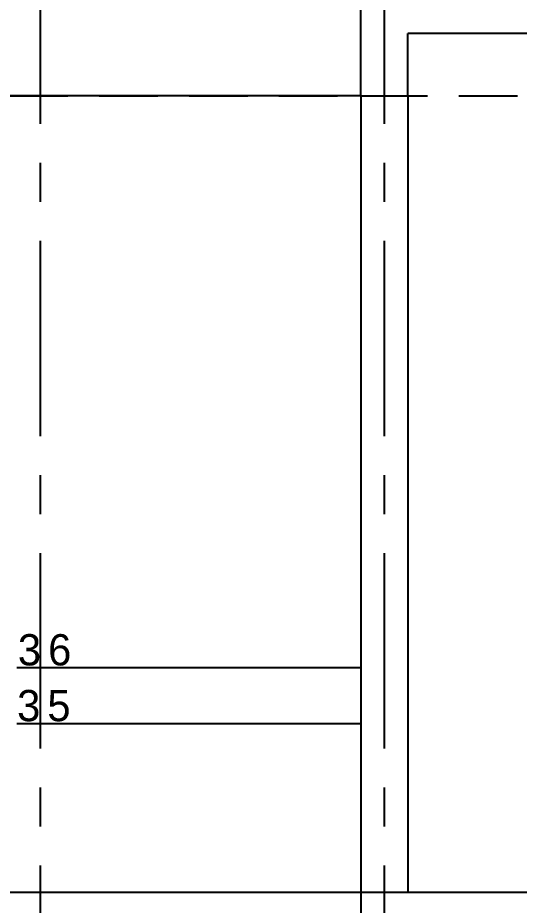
# Model space of a CAD drawing. Header units: metres. Extents: x -58 to 722, y -1100 to 345.
# Drawn here: x 207.332 to 208.936, y -483.386 to -480.545 of the extents above; entities that cross this region are included whole.
import ezdxf

# ---------------------------------------------------------------- set-up
doc = ezdxf.new("R2010")
doc.units = ezdxf.units.M
doc.header["$MEASUREMENT"] = 0
for name, pattern in [('CENTER2', [1.125, 0.75, -0.125, 0.125, -0.125]), ('CENTERX2', [4, 2.5, -0.5, 0.5, -0.5]), ('HIDDEN2', [0.1875, 0.125, -0.0625])]:
    doc.linetypes.add(name, pattern=pattern)
for name, color, linetype in [('FSR_ARQ_007PROYECCIONES', 200, 'HIDDEN2'), ('FSR_ARQ_009ESCALERA', 40, 'Continuous'), ('FSR_ARQ_010MUROBAJO', 33, 'Continuous'), ('FSR_ARQ_014TEXTOS', 142, 'Continuous'), ('FSR_ARQ_016EJES', 135, 'CENTER2'), ('LOSA', 1, 'Continuous')]:
    doc.layers.add(name, color=color, linetype=linetype)
doc.styles.add('ESPACIOS', font='GOTHIC.TTF')

msp = doc.modelspace()

# ---------------------------------------------------------------- linework, layer by layer
at = {"layer": 'FSR_ARQ_007PROYECCIONES', "ltscale": 1.5}
for p, q in [((193.7923, -480.7946), (216.1629, -480.7946)), ((193.7923, -483.3446), (216.1629, -483.3446))]:
    msp.add_line(p, q, dxfattribs=at)
at = {"layer": 'FSR_ARQ_009ESCALERA', "ltscale": 0.005}
for p, q in [((207.329, -482.6246), (208.429, -482.6246)), ((207.329, -482.8046), (208.429, -482.8046))]:
    msp.add_line(p, q, dxfattribs=at)
at = {"layer": 'FSR_ARQ_010MUROBAJO', "ltscale": 0.005}
for p, q in [((208.429, -480.7946), (205.229, -480.7946)), ((208.429, -480.7946), (208.429, -483.3446)), ((208.579, -480.7946), (208.579, -483.3446)), ((205.229, -483.3446), (208.429, -483.3446))]:
    msp.add_line(p, q, dxfattribs=at)
at = {"layer": 'FSR_ARQ_016EJES', "linetype": 'CENTERX2', "ltscale": 0.25}
for p, q in [((207.404, -475.2588), (207.404, -489.2593)), ((208.504, -475.2588), (208.504, -489.2593))]:
    msp.add_line(p, q, dxfattribs=at)
at = {"layer": 'LOSA', "ltscale": 0.005}
for p, q in [((208.429, -480.7946), (208.429, -480.4946)), ((210.379, -480.5946), (208.579, -480.5946)), ((208.579, -480.7946), (208.579, -480.5946)), ((208.429, -480.7946), (208.579, -480.7946)), ((208.429, -483.3446), (210.529, -483.3446)), ((208.429, -483.3446), (208.429, -483.6446))]:
    msp.add_line(p, q, dxfattribs=at)

# ---------------------------------------------------------------- texts
at = {"layer": 'FSR_ARQ_014TEXTOS', "char_height": 0.1, "attachment_point": 1, "style": 'ESPACIOS'}
for s, insert in [('{\\T1.3;36}', (207.3322, -482.5181)), ('{\\T1.3;35}', (207.3297, -482.6967))]:
    msp.add_mtext_dynamic_manual_height_columns(s, width=0.87446, gutter_width=0.75, heights=[0], dxfattribs=dict(at, insert=insert))

doc.saveas('drawing.dxf')
